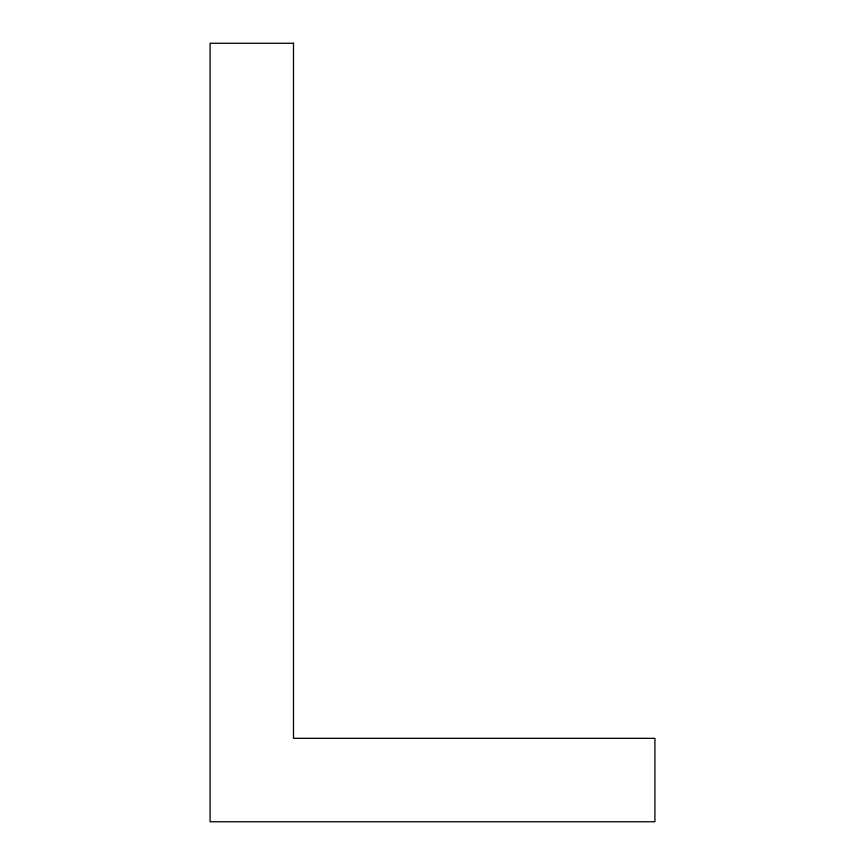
<?xml version="1.0" encoding="UTF-8"?>
<svg xmlns="http://www.w3.org/2000/svg" width="865" height="865" viewBox="0 0 865 865"><rect width="100%" height="100%" fill="white"/><g stroke="black" fill="none" stroke-linecap="round" stroke-linejoin="round"><path stroke-width="1.3" d="M293.484 43.25L210.076 43.25L210.076 821.75L654.924 821.75L654.924 738.342L293.484 738.342L293.484 43.25"/></g></svg>
